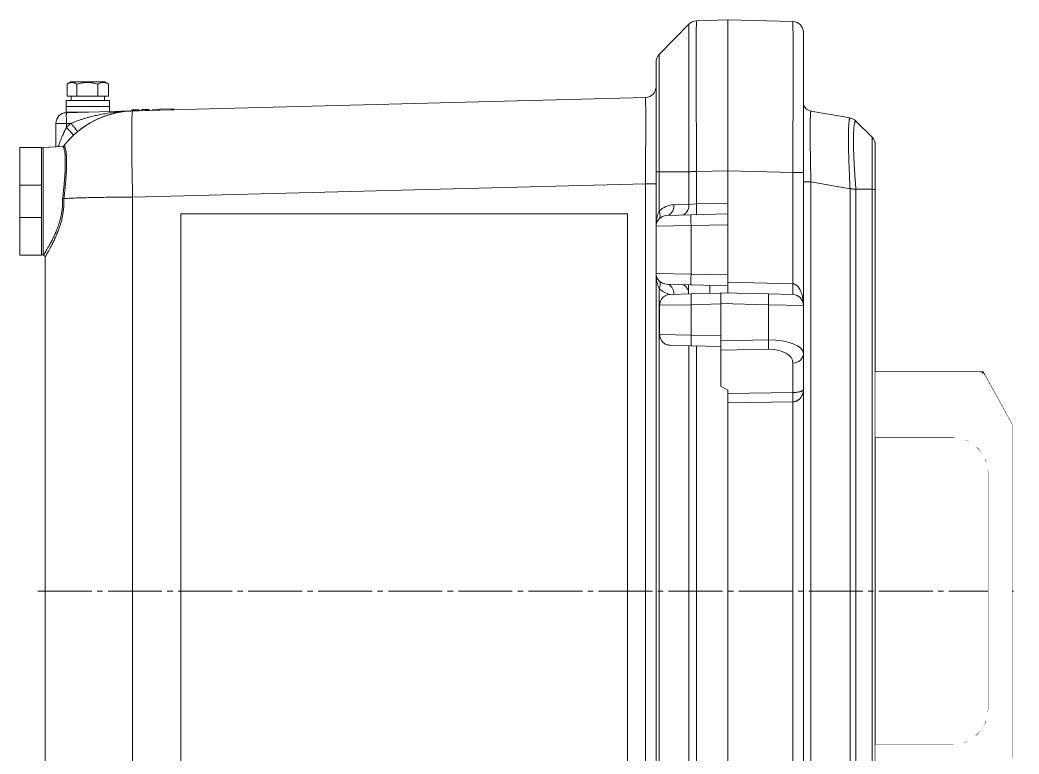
# Model space of a CAD drawing. Header units: millimetres. Extents: x -751 to 714, y -543 to 828.
# Drawn here: x 231.4 to 509.4, y -45.4 to 159 of the extents above; entities that cross this region are included whole.
import ezdxf

# ---------------------------------------------------------------- set-up
doc = ezdxf.new("R2010")
doc.units = ezdxf.units.MM
for name, pattern in [('K5LT_AUXILIARY', [0]), ('K5LT_AXLED', [19.5, 15, -1.5, 1.5, -1.5]), ('K5LT_THIN', [0])]:
    doc.linetypes.add(name, pattern=pattern)

# ---------------------------------------------------------------- blocks, each defined once
blk = doc.blocks.new('U1')
at = {"color": 232, "linetype": 'K5LT_AUXILIARY', "lineweight": 18, "true_color": 0xc52b79}
for p, q in [((276.09, 105.01), (276.09, -105.01)), ((276.09, 105.01), (400.45, 105.01)), ((400.45, 105.01), (400.45, -105.01)), ((276.09, -105.01), (400.45, -105.01))]:
    blk.add_line(p, q, dxfattribs=at)
blk = doc.blocks.new('U0')
at = {"color": 7, "linetype": 'K5LT_THIN', "lineweight": 18}
for p, q in [((419.58, 158.77), (428.37, 159)), ((428.37, 159), (446.45, 158.53)), ((428.37, 117.01), (428.37, 159)), ((428.37, 117.01), (428.37, 159)), ((417.51, 157.86), (409.22, 149.35)), ((449.37, 155.53), (449.37, 116.54)), ((408.37, 116.7), (408.37, 147.26)), ((408.37, 147.26), (408.37, 140)), ((408.37, 140.68), (408.37, 147.26)), ((244.47, 137.74), (244.47, 141.15)), ((244.56, 141.2), (245.5, 141.74)), ((255, 141.74), (245.5, 141.74)), ((247.23, 137.74), (247.23, 141.15)), ((253, 137.74), (253, 141.15)), ((255.94, 141.2), (255, 141.74)), ((256.02, 137.74), (256.02, 141.15)), ((408.37, 140), (408.37, 140.68)), ((408.37, 140.68), (408.37, 140)), ((408.37, 140), (408.37, 140.68)), ((408.37, 140.68), (408.37, 140)), ((408.37, 140), (408.37, 140.68)), ((256.25, 136.54), (244.25, 136.54)), ((244.25, 136.54), (244.25, 134.94)), ((244.47, 137.74), (247.23, 137.74)), ((245.6, 137.74), (245.6, 136.54)), ((247.23, 137.74), (253, 137.74)), ((253, 137.74), (256.02, 137.74)), ((254.9, 137.74), (254.9, 136.54)), ((256.25, 136.54), (256.25, 134.94)), ((405.45, 137.4), (262.71, 133.67)), ((256.25, 134.94), (244.25, 134.94)), ((256.25, 134.94), (244.25, 134.94)), ((244.25, 134.94), (244.25, 133.34)), ((262.71, 133.67), (244.29, 133.18)), ((256.25, 134.94), (256.25, 133.5)), ((262.2, 133.65), (262.22, 133.65)), ((262.31, 133.65), (262.31, 133.65)), ((262.31, 133.65), (262.31, 133.65)), ((264.5, 134.01), (262.5, 133.96)), ((262.51, 133.66), (262.5, 133.96)), ((264.51, 133.71), (262.51, 133.66)), ((264.51, 133.71), (264.5, 134.01)), ((267.3, 134.09), (265.3, 134.03)), ((265.31, 133.74), (265.3, 134.03)), ((267.31, 133.79), (265.31, 133.74)), ((267.31, 133.79), (267.3, 134.09)), ((270.3, 134.17), (268.3, 134.11)), ((268.31, 133.81), (268.3, 134.11)), ((270.31, 133.87), (268.31, 133.81)), ((274.19, 134.27), (270.3, 134.17)), ((270.31, 133.87), (270.3, 134.17)), ((274.2, 133.97), (270.31, 133.87)), ((274.2, 133.97), (274.19, 134.27)), ((451.43, 133.64), (462.36, 131.71)), ((250.25, 133.34), (244.25, 133.34)), ((247.25, 133.34), (247.25, 133.26)), ((247.79, 133.34), (247.79, 133.28)), ((462.36, 131.71), (462.36, 131.71)), ((462.36, 131.71), (462.36, 131.71)), ((463.97, 130.87), (468.49, 126.35)), ((244.29, 130.19), (241.37, 130.19)), ((241.37, 123.71), (241.37, 130.19)), ((245.56, 130.22), (244.29, 130.19)), ((244.29, 129.1), (244.29, 130.19)), ((468.49, 126.35), (468.49, 126.35)), ((237.37, 123.5), (231.37, 123.5)), ((231.37, 113), (231.37, 123.5)), ((237.37, 113), (237.37, 123.5)), ((243.25, 123.81), (237.84, 123.52)), ((237.84, 93.48), (237.84, 123.52)), ((243.23, 123.79), (243.25, 123.81)), ((469.37, 124.23), (469.37, 111.74)), ((419.58, 116.78), (428.37, 117.01)), ((419.58, 116.78), (419.58, 107.77)), ((428.37, 117.01), (446.45, 116.54)), ((428.37, 108), (428.37, 117.01)), ((428.37, 117.01), (428.37, 108)), ((408.37, 116.7), (408.37, 101.55)), ((409.22, 116.75), (417.51, 116.75)), ((409.22, 116.75), (409.22, 105.74)), ((409.22, 116.75), (409.22, 116.75)), ((417.51, 116.75), (417.51, 107.66)), ((446.45, 116.54), (446.45, 85.53)), ((449.37, 116.54), (446.45, 116.54)), ((449.37, 116.54), (449.37, 79.53)), ((237.37, 113), (231.37, 113)), ((231.37, 113), (231.37, 104)), ((237.37, 104), (237.37, 113)), ((405.45, 113.41), (262.71, 109.68)), ((408.37, 113.41), (405.45, 113.41)), ((405.45, 113.41), (405.45, -113.41)), ((449.37, 113.94), (451.43, 113.94)), ((451.43, 113.94), (462.36, 112.01)), ((451.43, 113.94), (451.43, -113.94)), ((462.36, 112.01), (462.36, 112.01)), ((462.36, 112.01), (462.36, -112.01)), ((468.49, 111.85), (463.97, 111.85)), ((463.97, 111.85), (463.97, -111.85)), ((463.97, 111.85), (463.97, 111.85)), ((468.49, 111.85), (468.49, -111.85)), ((468.49, 111.85), (468.49, 111.85)), ((469.37, 111.74), (469.37, -111.77)), ((243.6, 109.29), (243.6, 109.29)), ((262.71, -109.68), (262.71, 109.68)), ((417.51, 107.66), (413.36, 107.55)), ((419.58, 107.77), (417.51, 107.66)), ((419.58, 107.77), (428.37, 108)), ((428.37, 105), (428.37, 108)), ((237.37, 104), (231.37, 104)), ((231.37, 93.5), (231.37, 104)), ((237.37, 93.5), (237.37, 104)), ((418.11, 104.73), (411.29, 104.55)), ((418.11, 104.73), (428.37, 105)), ((428.37, 102), (428.37, 105)), ((408.37, 102.32), (408.37, 101.55)), ((418.11, 101.73), (408.37, 101.55)), ((408.37, 101.59), (408.37, 101.56)), ((408.37, 101.56), (408.37, 101.56)), ((408.37, 101.55), (408.37, 88.45)), ((408.37, 101.55), (408.37, 96)), ((408.37, 96.68), (408.37, 101.55)), ((408.37, 101.55), (408.37, 96.68)), ((418.11, 101.73), (428.37, 102)), ((418.11, 101.73), (418.11, 88.27)), ((428.37, 88), (428.37, 102)), ((408.37, 96), (408.37, 96.68)), ((237.37, 93.5), (231.37, 93.5)), ((237.89, 93.47), (237.84, 93.48)), ((237.89, 93.47), (237.89, 93.47)), ((238.37, -92.97), (238.37, 92.97)), ((238.37, 92.97), (238.37, 92.97)), ((238.37, 92.97), (238.37, 92.97)), ((418.11, 88.27), (408.37, 88.45)), ((408.37, 88.45), (408.37, 50.66)), ((408.37, 88.42), (408.37, 88.43)), ((418.11, 88.27), (428.37, 88)), ((428.37, 85), (428.37, 88)), ((409.22, 84.26), (409.22, -84.26)), ((418.11, 85.27), (411.29, 85.45)), ((417.37, 85.29), (417.37, 82.71)), ((418.11, 85.27), (428.37, 85)), ((423.37, 85.13), (423.37, 82.87)), ((428.37, 86), (446.45, 85.53)), ((428.37, 83), (428.37, 85)), ((428.37, 83), (428.37, 85)), ((418.13, 82.73), (412.29, 82.58)), ((418.13, 82.73), (426.37, 82.95)), ((426.37, 83.05), (439.63, 82.71)), ((426.37, 80.05), (426.37, 83.05)), ((439.63, 82.71), (446.45, 82.53)), ((418.13, 79.73), (409.37, 79.58)), ((409.37, 71.42), (409.37, 79.58)), ((418.13, 79.73), (426.37, 79.95)), ((418.13, 79.73), (418.13, 71.27)), ((426.37, 80.05), (426.37, 69.7)), ((426.37, 80.05), (439.63, 79.71)), ((439.63, 79.71), (439.63, 69.9)), ((439.63, 79.71), (449.37, 79.53)), ((449.37, 79.55), (449.37, 79.55)), ((449.37, 79.53), (449.37, 66.07)), ((418.13, 71.27), (409.37, 71.42)), ((418.13, 71.27), (426.37, 71.05)), ((426.37, 69.7), (439.63, 69.9)), ((426.37, 67.1), (426.37, 69.7)), ((418.13, 68.27), (412.29, 68.42)), ((417.51, 68.28), (417.51, -68.28)), ((418.13, 68.27), (426.37, 68.05)), ((419.58, 68.23), (419.58, -68.23)), ((426.37, 67.1), (439.63, 67.3)), ((426.37, 67.1), (426.37, 57)), ((449.37, 66.07), (449.37, 56.15)), ((446.45, 63.47), (446.45, 55.28)), ((499.37, 61), (469.37, 61)), ((469.37, 59), (469.37, 61)), ((469.37, 59), (469.37, 44.79)), ((498.19, 59), (469.37, 59)), ((499.37, 61), (498.19, 59)), ((505.37, 45.97), (498.19, 59)), ((507.37, 46.48), (499.37, 61)), ((426.37, 57), (428.32, 55.93)), ((428.37, 55.94), (428.32, 55.93)), ((428.37, 55.94), (428.37, 55.01)), ((449.37, 56.15), (449.37, -56.15)), ((449.37, 56.15), (449.37, 56.15)), ((408.37, 54), (408.37, 52.32)), ((408.37, 53.32), (408.37, 50.66)), ((428.37, 55.01), (446.45, 55.28)), ((428.37, 52.41), (428.37, 55.01)), ((408.37, 52.32), (408.37, 50.66)), ((408.37, 49.34), (408.37, 50.66)), ((408.37, 49.34), (408.37, 50.66)), ((428.37, 52.41), (446.45, 52.69)), ((428.37, 52.41), (428.37, -52.41)), ((428.37, -52.41), (428.37, 52.41)), ((446.45, 52.69), (446.45, -52.69)), ((408.37, 49.34), (408.37, 0.66)), ((408.37, 49.34), (408.37, 47.68)), ((408.37, 49.34), (408.37, 46.68)), ((408.37, 47.68), (408.37, 46)), ((408.37, 46.68), (408.37, 46.73)), ((408.37, 46.68), (408.37, 46.69)), ((469.37, 42.79), (469.37, 44.79)), ((469.37, 44.79), (490.86, 44.79)), ((490.86, 42.79), (490.86, 44.79)), ((507.37, 46.48), (505.37, 45.97)), ((505.37, -45.97), (505.37, 45.97)), ((507.37, -46.48), (507.37, 46.48)), ((469.37, 42.79), (490.86, 42.79)), ((500.86, 32.79), (502.86, 32.79)), ((500.86, 32.79), (500.86, -32.79)), ((502.86, 32.79), (502.86, -32.79)), ((408.37, 4), (408.37, 2.32)), ((408.37, 3.32), (408.37, 0.66)), ((408.37, 2.32), (408.37, 0.66)), ((408.37, -0.66), (408.37, 0.66)), ((408.37, -0.66), (408.37, 0.66)), ((408.37, -0.66), (408.37, -49.34)), ((408.37, -0.66), (408.37, -3.32)), ((408.37, -0.66), (408.37, -2.32)), ((408.37, -2.32), (408.37, -4)), ((408.37, -3.32), (408.37, -3.31)), ((408.37, -3.32), (408.37, -3.31)), ((500.86, -32.79), (502.86, -32.79)), ((469.37, -44.79), (469.37, -42.79)), ((490.86, -42.79), (469.37, -42.79)), ((490.86, -42.79), (490.86, -44.79)), ((469.37, -44.79), (469.37, -59)), ((490.86, -44.79), (469.37, -44.79))]:
    blk.add_line(p, q, dxfattribs=at)
at = {"color": 30, "linetype": 'K5LT_AXLED', "lineweight": 18, "true_color": 0xff8000}
blk.add_line((236.37, 0), (509.37, 0), dxfattribs=at)
at = {"color": 7, "linetype": 'K5LT_THIN', "lineweight": 18}
for centre, radius, start, end in [((419.66, 155.77), 3, 91.5, 135.75), ((446.37, 155.53), 3, 0, 88.5), ((419.66, 155.77), 3, 135.7226, 135.75), ((411.37, 147.26), 3, 135.75, 180), ((411.37, 147.26), 3, 178.7234, 180), ((246.88, 137.17), 4.66, 120.0079, 121.1812), ((253.61, 137.17), 4.66, 58.8188, 59.9921), ((405.37, 140.4), 3, 271.5, 0), ((405.37, 140.4), 3, 271.5005, 359.9995), ((263.37, 108.68), 25, 91.5, 142.2484), ((263.37, 108.68), 25, 92.6672, 113.8804), ((263.37, 108.68), 25, 92.4148, 92.6259), ((451.87, 136.1), 2.5, 180, 260), ((244.37, 130.19), 3, 91.5, 180), ((461.84, 128.75), 3, 45, 80), ((263.45, 108.68), 28, 129.6996, 133.1712), ((263.37, 108.68), 25, 133.1712, 142.2491), ((466.37, 124.23), 3, 0, 45), ((237.87, 123.03), 0.5, 93, 180), ((237.87, 123.03), 0.5, 93, 180), ((243.22, 124.31), 0.5, 272.9999, 322.192), ((263.37, 108.68), 25, 142.2484, 142.2501), ((263.37, 108.68), 25, 142.1922, 142.194), ((413.52, 101.55), 6, 91.5, 135.75), ((411.37, 101.55), 3, 91.5, 180), ((237.87, 93.97), 0.5, 180, 267), ((237.87, 93.97), 0.5, 180, 267), ((237.87, 92.97), 0.5, 0, 87), ((237.87, 92.97), 0.5, 0.003, 87), ((411.37, 88.45), 3, 180, 268.5), ((413.52, 88.45), 6, 224.25, 257.9575), ((446.37, 79.53), 3, 0, 88.5), ((490.86, 32.79), 12, 0, 90), ((490.86, 32.79), 10, 0, 90), ((490.86, -32.79), 10, 270, 0), ((490.86, -32.79), 12, 270, 0)]:
    blk.add_arc(centre, radius, start, end, dxfattribs=at)
for centre, major_axis, ratio, start_param, end_param in [((446.37, 116.51), (-0.08, -42.01), 0.001868, 1.571436, 3.141547), ((405.37, 113.39), (-0.08, -24.01), 0.003268, 1.571578, 3.141677), ((263.34, 109.68), (0.63, -23.99), 0.026168, 3.141593, 4.711704), ((451.87, 113.25), (0.44, -20.39), 0.020576, 3.137509, 4.678147), ((244.37, 130.19), (0.08, -3), 0.026168, 3.141593, 4.711704), ((407.07, 105.74), (-2.15, 2.09), 0.582324, 3.141591, 4.173608), ((411.21, 107.55), (-0.08, 3), 0.716182, 3.141593, 4.693637), ((415.36, 107.66), (0.08, -3), 0.716182, 0, 1.552045), ((419.5, 107.77), (0.08, -3), 0.026168, 0, 1.570111), ((418.18, 101.73), (-0.08, 3), 0.026168, 0, 1.570111), ((237.87, 92.97), (0.5, 0), 0.999936, 0, 1.518436), ((237.87, 92.97), (0.5, 0), 0.999936, 0, 1.518436), ((418.18, 88.27), (-0.08, -3), 0.026168, 4.713074, 6.283185), ((411.21, 82.45), (0.08, 3), 0.716182, 4.784136, 6.283185), ((415.36, 82.34), (0.08, 3), 0.716182, 5.119412, 6.283185), ((446.52, 85.53), (-0.08, -3), 0.026168, 4.713074, 6.283185), ((418.21, 79.73), (-0.08, 3), 0.026168, 0, 1.570111), ((439.55, 79.71), (0.08, 3), 0.026168, 4.713074, 6.283185), ((418.21, 71.27), (-0.08, -3), 0.026168, 4.713074, 6.283185), ((439.37, 65.86), (10, 0.25), 0.403929, 6.272968, 7.817585), ((439.55, 69.9), (-0.05, 3), 0.026174, 3.665191, 4.711993), ((439.45, 63.26), (7, 0.32), 0.57656, 6.257059, 7.801675), ((446.37, 66.07), (3, 0), 0.866025, 4.738569, 6.283185)]:
    blk.add_ellipse(centre, major_axis=major_axis, ratio=ratio, start_param=start_param, end_param=end_param, dxfattribs=at)
for points, knots in [([(419.58, 116.78), (419.58, 118.72), (419.58, 122.33), (419.58, 127.33), (419.57, 131.81), (419.57, 136), (419.57, 140.01), (419.57, 143.77), (419.57, 147.18), (419.57, 150.22), (419.57, 152.85), (419.57, 155.03), (419.57, 156.73), (419.58, 157.92), (419.58, 158.62), (419.58, 158.77), (419.58, 158.77)], [0, 0, 0, 0, 1.492255, 2.79176, 3.941914, 5.121272, 6.333413, 7.533977, 8.737597, 9.940215, 11.143186, 12.344486, 13.553115, 14.729073, 15.880875, 17, 17, 17, 17]), ([(417.51, 116.75), (417.51, 118.55), (417.51, 122), (417.52, 126.84), (417.52, 131.29), (417.52, 135.44), (417.52, 139.41), (417.52, 143.08), (417.52, 146.43), (417.52, 149.42), (417.52, 151.97), (417.52, 154.04), (417.52, 155.58), (417.52, 156.65), (417.52, 157.35), (417.51, 157.77), (417.51, 157.86), (417.51, 157.86)], [0, 0, 0, 0, 1.502919, 2.882696, 4.115378, 5.401037, 6.668979, 7.944353, 9.217883, 10.490056, 11.763531, 12.99809, 14.157718, 15.183827, 16.113866, 17.034345, 18, 18, 18, 18]), ([(409.22, 116.75), (409.22, 116.89), (409.22, 117.14), (409.21, 117.5), (409.21, 117.87), (409.21, 118.29), (409.21, 118.81), (409.21, 119.39), (409.21, 119.94), (409.21, 120.42), (409.21, 120.87), (409.21, 121.37), (409.21, 121.96), (409.21, 122.8), (409.21, 124.07), (409.21, 125.95), (409.21, 128.35), (409.21, 131.15), (409.21, 134.1), (409.21, 137), (409.21, 139.71), (409.21, 142.14), (409.21, 144.26), (409.21, 146), (409.21, 147.28), (409.21, 148.11), (409.21, 148.63), (409.21, 148.94), (409.21, 149.11), (409.22, 149.2), (409.22, 149.24), (409.22, 149.26), (409.22, 149.28), (409.22, 149.3), (409.22, 149.31), (409.22, 149.33), (409.22, 149.33), (409.22, 149.34), (409.22, 149.35), (409.22, 149.35)], [0, 0, 0, 0, 0.31633, 0.601263, 0.884373, 1.207491, 1.631609, 2.126607, 2.566665, 2.922186, 3.225546, 3.624407, 4.088474, 4.645583, 5.636433, 7.12197, 9.193807, 11.586536, 14.274855, 17.104004, 19.939397, 22.764692, 25.614774, 28.465743, 31.078635, 33.218545, 34.825071, 36.175946, 37.151056, 37.799057, 38.092172, 38.338286, 38.568668, 38.783318, 39.019677, 39.277743, 39.557517, 39.798269, 40, 40, 40, 40]), ([(247.23, 141.15), (247.04, 141.26), (246.79, 141.39), (246.48, 141.5), (246.29, 141.55), (246.11, 141.58), (245.91, 141.6), (245.71, 141.59), (245.5, 141.57), (245.24, 141.51), (244.92, 141.39), (244.68, 141.27), (244.56, 141.2)], [0, 0, 0, 0, 2.778174, 3.726036, 4.53484, 5.54581, 6.388221, 7.336865, 8.416621, 9.466171, 11.124023, 13, 13, 13, 13]), ([(253, 141.15), (252.75, 141.22), (252.36, 141.32), (251.8, 141.44), (251.36, 141.51), (250.94, 141.56), (250.57, 141.59), (250.21, 141.6), (249.88, 141.59), (249.51, 141.58), (249.04, 141.54), (248.26, 141.42), (247.64, 141.27), (247.23, 141.15)], [0, 0, 0, 0, 1.896477, 2.871604, 4.103535, 5.062016, 5.927217, 6.778532, 7.580294, 8.339144, 9.455768, 10.905857, 14, 14, 14, 14]), ([(256.02, 141.15), (255.82, 141.26), (255.53, 141.4), (255.16, 141.51), (254.94, 141.56), (254.75, 141.59), (254.56, 141.6), (254.36, 141.59), (254.14, 141.57), (253.87, 141.52), (253.49, 141.4), (253.19, 141.26), (253, 141.15)], [0, 0, 0, 0, 2.66649, 3.810425, 4.700444, 5.503844, 6.294351, 7.038845, 8.091005, 9.12096, 10.454936, 13, 13, 13, 13]), ([(245.56, 130.22), (245.81, 130.32), (246.28, 130.52), (246.97, 130.78), (247.64, 131.03), (248.36, 131.28), (249.2, 131.55), (250.22, 131.84), (251.37, 132.15), (252.7, 132.47), (254.2, 132.78), (255.9, 133.07), (257.84, 133.34), (259.78, 133.52), (261.43, 133.62), (262.36, 133.66), (262.71, 133.67)], [0, 0, 0, 0, 0.792036, 1.495229, 2.159306, 2.850857, 3.720899, 4.720847, 5.896983, 7.167319, 8.678619, 10.311773, 12.183163, 14.325188, 15.962989, 17, 17, 17, 17]), ([(248.09, 128.47), (248.77, 128.99), (249.48, 129.48), (250.91, 130.37), (251.65, 130.77), (252.49, 131.19), (252.6, 131.24), (252.89, 131.37), (253.06, 131.46), (253.7, 131.73), (254.16, 131.93), (255.38, 132.38), (256.14, 132.62), (257.66, 133.03), (258.43, 133.2), (259.2, 133.33)], [0, 0, 0, 0, 9.8, 9.8, 19.6, 19.6, 21.007691, 21.007691, 23.384906, 23.384906, 29.4, 29.4, 39.2, 39.2, 49, 49, 49, 49]), ([(253.25, 131.54), (253.7, 131.73), (254.16, 131.93), (255.38, 132.38), (256.14, 132.62), (257.66, 133.03), (258.43, 133.2), (259.2, 133.33)], [23.384906, 23.384906, 23.384906, 23.384906, 29.4, 29.4, 39.2, 39.2, 49, 49, 49, 49]), ([(462.36, 131.71), (462.32, 131.72), (462.27, 131.68), (462.2, 131.51), (462.15, 131.28), (462.1, 131), (462.06, 130.68), (462.03, 130.27), (461.99, 129.77), (461.96, 129.15), (461.93, 128.41), (461.91, 127.53), (461.9, 126.51), (461.9, 125.38), (461.91, 124.16), (461.93, 122.9), (461.97, 121.59), (462.01, 120.27), (462.05, 118.96), (462.1, 117.7), (462.15, 116.49), (462.2, 115.29), (462.25, 114.12), (462.3, 113.01), (462.34, 112.33), (462.36, 112.01)], [0, 0, 0, 0, 1.420612, 2.682344, 3.762576, 4.680948, 5.596341, 6.564499, 7.608159, 8.732811, 9.905327, 11.148701, 12.460795, 13.813992, 15.125861, 16.412625, 17.674119, 18.927404, 20.092673, 21.209993, 22.232551, 23.220578, 24.278516, 25.20499, 26, 26, 26, 26]), ([(463.97, 130.87), (463.93, 130.88), (463.86, 130.86), (463.75, 130.73), (463.67, 130.52), (463.6, 130.27), (463.54, 129.98), (463.49, 129.63), (463.44, 129.22), (463.4, 128.73), (463.36, 128.16), (463.32, 127.47), (463.3, 126.68), (463.29, 125.82), (463.29, 124.96), (463.31, 124.13), (463.32, 123.32), (463.35, 122.49), (463.38, 121.61), (463.41, 120.68), (463.46, 119.68), (463.52, 118.58), (463.59, 117.38), (463.66, 116.16), (463.74, 114.98), (463.82, 113.9), (463.9, 112.88), (463.95, 112.2), (463.97, 111.85)], [0, 0, 0, 0, 1.545131, 2.919206, 4.111167, 5.121013, 6.1199, 7.135866, 8.168911, 9.234743, 10.334614, 11.539723, 12.834262, 14.11796, 15.277218, 16.298934, 17.265146, 18.224939, 19.209692, 20.219407, 21.265414, 22.391705, 23.605779, 24.889622, 26.016785, 27.056924, 27.996603, 29, 29, 29, 29]), ([(244.29, 129.1), (244.19, 128.91), (244, 128.54), (243.72, 127.97), (243.46, 127.42), (243.24, 126.9), (243.04, 126.43), (242.87, 126.01), (242.72, 125.62), (242.57, 125.23), (242.42, 124.8), (242.28, 124.38), (242.16, 124.02), (242.09, 123.83), (242.07, 123.75)], [0, 0, 0, 0, 1.60847, 3.227357, 4.787498, 6.249601, 7.534916, 8.679711, 9.723279, 10.81025, 11.959838, 13.299257, 14.308084, 15, 15, 15, 15]), ([(246.26, 126.91), (246.26, 126.91), (246.25, 126.93), (246.2, 127), (246.11, 127.1), (246, 127.23), (245.87, 127.38), (245.7, 127.56), (245.45, 127.84), (245.17, 128.14), (244.89, 128.45), (244.72, 128.63), (244.58, 128.78), (244.47, 128.9), (244.38, 129), (244.32, 129.07), (244.29, 129.1)], [0, 0, 0, 0, 1.675761, 3.137707, 4.467373, 5.820016, 7.195636, 8.536433, 9.888715, 12.608951, 13.798847, 14.750623, 15.479241, 16.039738, 16.538023, 17, 17, 17, 17]), ([(247.4, 127.91), (247.4, 127.91), (247.39, 127.93), (247.34, 128.01), (247.26, 128.11), (247.16, 128.24), (247.03, 128.41), (246.88, 128.6), (246.71, 128.82), (246.51, 129.06), (246.31, 129.31), (246.09, 129.58), (245.87, 129.84), (245.69, 130.06), (245.6, 130.18), (245.56, 130.22)], [0, 0, 0, 0, 1.576217, 2.951239, 4.201377, 5.473525, 6.767683, 8.033566, 9.307346, 10.586035, 11.846615, 13.076641, 14.461029, 15.425291, 16, 16, 16, 16]), ([(468.49, 126.35), (468.49, 126.34), (468.49, 126.3), (468.49, 126.23), (468.49, 126.15), (468.49, 126.06), (468.49, 125.97), (468.49, 125.86), (468.49, 125.73), (468.49, 125.59), (468.49, 125.42), (468.49, 125.24), (468.49, 125.02), (468.49, 124.77), (468.49, 124.49), (468.49, 124.21), (468.49, 123.9), (468.49, 123.52), (468.49, 123.06), (468.49, 122.57), (468.49, 122.07), (468.49, 121.55), (468.49, 121), (468.49, 120.44), (468.49, 119.9), (468.49, 119.43), (468.49, 119), (468.49, 118.56), (468.49, 118.06), (468.49, 117.49), (468.49, 116.94), (468.49, 116.42), (468.49, 115.96), (468.49, 115.51), (468.49, 115.12), (468.49, 114.76), (468.49, 114.45), (468.49, 114.15), (468.49, 113.89), (468.49, 113.67), (468.49, 113.49), (468.49, 113.34), (468.49, 113.18), (468.49, 112.99), (468.49, 112.76), (468.49, 112.57), (468.49, 112.41), (468.49, 112.31), (468.49, 112.23), (468.49, 112.16), (468.49, 112.08), (468.48, 112), (468.48, 111.93), (468.48, 111.87), (468.49, 111.85)], [0, 0, 0, 0, 1.55534, 2.950682, 4.196003, 5.275466, 6.349071, 7.407826, 8.555097, 9.768984, 11.012222, 12.197283, 13.498953, 15.105029, 16.619857, 17.949545, 19.243406, 20.984554, 22.970206, 24.846091, 26.597287, 28.431503, 30.262464, 32.118818, 33.741813, 35.176093, 36.351643, 37.463297, 38.990735, 40.532941, 42.14462, 43.408761, 44.655946, 45.817963, 46.828022, 47.725381, 48.499075, 49.246077, 49.924554, 50.490795, 50.914573, 51.24841, 51.560492, 52.083891, 52.660371, 53.237721, 53.583458, 53.828917, 54.02631, 54.207492, 54.414591, 54.647606, 54.851381, 55, 55, 55, 55]), ([(243.23, 123.79), (243.26, 123.79), (243.31, 123.8), (243.38, 123.82), (243.44, 123.84), (243.52, 123.89), (243.57, 123.94), (243.6, 123.98)], [0, 0, 0, 0, 1.903475, 2.837103, 4.041736, 5.410588, 8, 8, 8, 8]), ([(243.23, 109.29), (243.31, 109.96), (243.44, 111.2), (243.62, 112.93), (243.76, 114.46), (243.86, 115.89), (243.94, 117.24), (243.98, 118.49), (243.99, 119.62), (243.97, 120.64), (243.91, 121.53), (243.82, 122.3), (243.7, 122.92), (243.56, 123.38), (243.4, 123.67), (243.29, 123.76), (243.23, 123.79)], [0, 0, 0, 0, 1.519396, 2.841342, 4.018676, 5.210526, 6.423222, 7.597316, 8.774603, 9.94352, 11.121488, 12.308323, 13.512738, 14.720577, 15.884156, 17, 17, 17, 17]), ([(243.6, 109.29), (243.66, 109.85), (243.78, 110.93), (243.93, 112.46), (244.06, 113.91), (244.17, 115.3), (244.26, 116.67), (244.32, 117.95), (244.34, 119.13), (244.34, 120.21), (244.3, 121.18), (244.23, 122.03), (244.12, 122.77), (243.99, 123.35), (243.84, 123.73), (243.71, 123.91), (243.63, 123.97), (243.6, 123.98)], [0, 0, 0, 0, 1.336638, 2.583279, 3.705415, 4.945564, 6.156359, 7.402242, 8.602502, 9.826304, 11.054495, 12.324661, 13.57723, 14.976878, 16.263926, 17.33012, 18, 18, 18, 18]), ([(419.58, 116.78), (419.43, 116.78), (419.14, 116.78), (418.74, 116.77), (418.37, 116.77), (418.03, 116.76), (417.75, 116.76), (417.58, 116.75), (417.51, 116.75)], [0, 0, 0, 0, 1.81259, 3.389046, 4.810171, 6.409224, 7.832768, 9, 9, 9, 9]), ([(408.37, 116.7), (408.37, 116.7), (408.39, 116.71), (408.48, 116.73), (408.62, 116.74), (408.79, 116.74), (409, 116.75), (409.15, 116.75), (409.22, 116.75)], [0, 0, 0, 0, 1.816303, 3.395448, 4.815876, 6.413183, 7.834038, 9, 9, 9, 9]), ([(462.36, 112.01), (462.52, 112), (462.81, 111.97), (463.2, 111.93), (463.53, 111.9), (463.78, 111.87), (463.91, 111.85), (463.97, 111.85)], [0, 0, 0, 0, 2.056386, 3.870857, 5.623267, 7.007818, 8, 8, 8, 8]), ([(469.37, 111.74), (469.37, 111.75), (469.34, 111.77), (469.25, 111.79), (469.11, 111.81), (468.93, 111.82), (468.72, 111.84), (468.56, 111.84), (468.49, 111.85)], [0, 0, 0, 0, 1.787661, 3.341895, 4.742505, 6.328296, 7.774062, 9, 9, 9, 9]), ([(237.89, 93.47), (237.89, 93.48), (237.93, 93.54), (238.06, 93.77), (238.26, 94.09), (238.52, 94.52), (238.86, 95.09), (239.27, 95.8), (239.76, 96.67), (240.31, 97.71), (240.88, 98.88), (241.44, 100.15), (241.95, 101.45), (242.38, 102.74), (242.71, 103.99), (242.96, 105.18), (243.13, 106.31), (243.22, 107.35), (243.25, 108.34), (243.24, 108.97), (243.23, 109.29)], [0, 0, 0, 0, 1.331792, 2.49642, 3.557012, 4.678706, 5.882924, 7.13845, 8.482248, 9.870174, 11.339112, 12.744923, 14.113241, 15.345806, 16.495538, 17.559525, 18.507605, 19.396062, 20.206986, 21, 21, 21, 21]), ([(238.37, 92.97), (238.37, 92.98), (238.41, 93.07), (238.59, 93.38), (238.85, 93.83), (239.18, 94.4), (239.56, 95.09), (240.02, 95.94), (240.53, 96.95), (241.09, 98.11), (241.65, 99.38), (242.17, 100.72), (242.61, 102.05), (242.97, 103.34), (243.24, 104.56), (243.43, 105.73), (243.55, 106.82), (243.61, 107.78), (243.62, 108.59), (243.61, 109.07), (243.6, 109.29)], [0, 0, 0, 0, 1.5036, 2.908504, 4.214714, 5.431397, 6.677307, 7.993565, 9.380393, 10.811601, 12.244385, 13.62195, 14.918265, 16.07171, 17.127842, 18.118827, 19.023095, 19.834038, 20.464716, 21, 21, 21, 21]), ([(243.23, 109.29), (243.26, 109.29), (243.31, 109.29), (243.41, 109.28), (243.48, 109.28), (243.55, 109.28), (243.58, 109.29), (243.6, 109.29)], [0, 0, 0, 0, 1.903636, 2.837332, 5.410871, 6.648549, 8, 8, 8, 8]), ([(243.6, 109.29), (244.21, 109.32), (245.44, 109.38), (247.39, 109.45), (249.35, 109.51), (251.39, 109.56), (253.58, 109.6), (255.82, 109.63), (258.1, 109.65), (260.39, 109.67), (261.94, 109.67), (262.71, 109.68)], [0, 0, 0, 0, 1.620439, 3.033912, 4.29542, 5.590368, 6.91686, 8.232156, 9.477959, 10.737994, 12, 12, 12, 12]), ([(409.22, 105.74), (409.15, 105.6), (409.03, 105.33), (408.88, 104.93), (408.77, 104.56), (408.67, 104.17), (408.57, 103.75), (408.49, 103.26), (408.42, 102.71), (408.38, 102.14), (408.37, 101.75), (408.37, 101.55)], [0, 0, 0, 0, 1.299835, 2.460335, 3.524543, 4.539314, 5.757074, 7.165707, 8.723139, 10.344879, 12, 12, 12, 12]), ([(409.22, 84.26), (409.15, 84.4), (409.03, 84.67), (408.88, 85.07), (408.77, 85.44), (408.67, 85.82), (408.57, 86.25), (408.49, 86.74), (408.42, 87.28), (408.38, 87.86), (408.37, 88.25), (408.37, 88.45)], [0, 0, 0, 0, 1.298522, 2.457676, 3.52016, 4.532761, 5.74859, 7.155627, 8.711937, 10.336954, 12, 12, 12, 12]), ([(409.22, 84.26), (409.28, 84.39), (409.38, 84.62), (409.48, 84.95), (409.53, 85.24), (409.55, 85.51), (409.52, 85.78), (409.45, 86.01), (409.34, 86.21), (409.26, 86.31), (409.22, 86.35)], [0, 0, 0, 0, 1.658894, 3.105612, 4.396127, 5.717203, 7.088658, 8.578254, 9.888641, 11, 11, 11, 11]), ([(446.45, 85.53), (446.52, 85.52), (446.67, 85.5), (446.88, 85.44), (447.07, 85.36), (447.24, 85.27), (447.39, 85.17), (447.54, 85.05), (447.69, 84.92), (447.85, 84.75), (448, 84.56), (448.16, 84.34), (448.31, 84.1), (448.47, 83.82), (448.62, 83.5), (448.76, 83.15), (448.9, 82.75), (449.03, 82.31), (449.14, 81.81), (449.24, 81.28), (449.31, 80.71), (449.36, 80.12), (449.37, 79.73), (449.37, 79.53)], [0, 0, 0, 0, 0.695162, 1.374482, 2.03796, 2.640389, 3.197612, 3.772728, 4.435063, 5.169974, 5.987191, 6.852462, 7.837574, 8.892153, 10.073142, 11.363076, 12.786552, 14.350219, 16.066004, 17.939438, 19.922261, 21.959976, 24, 24, 24, 24]), ([(412.29, 82.58), (412.13, 82.57), (411.85, 82.55), (411.45, 82.45), (411.1, 82.31), (410.77, 82.13), (410.47, 81.91), (410.2, 81.66), (409.96, 81.38), (409.75, 81.07), (409.59, 80.74), (409.49, 80.44), (409.43, 80.19), (409.39, 79.99), (409.38, 79.82), (409.37, 79.68), (409.37, 79.61), (409.37, 79.58)], [0, 0, 0, 0, 1.790481, 3.351421, 4.752412, 6.183864, 7.657585, 9.088033, 10.518137, 11.957851, 13.431576, 14.711198, 15.709103, 16.416839, 17.12251, 17.65023, 18, 18, 18, 18]), ([(449.37, 79.55), (449.37, 79.56), (449.37, 79.56), (449.37, 79.57), (449.37, 79.57), (449.37, 79.59), (449.37, 79.6), (449.37, 79.63), (449.36, 79.65), (449.36, 79.71), (449.36, 79.75), (449.35, 79.83), (449.35, 79.88), (449.33, 79.97), (449.33, 80.02), (449.31, 80.11), (449.3, 80.16), (449.29, 80.21)], [1.298581, 1.298581, 1.298581, 1.298581, 1.546549, 1.546549, 2.521871, 2.521871, 3.993129, 3.993129, 6.935644, 6.935644, 12.572707, 12.572707, 19.172707, 19.172707, 25.772707, 25.772707, 33, 33, 33, 33]), ([(412.29, 68.42), (412.13, 68.43), (411.85, 68.45), (411.45, 68.55), (411.1, 68.69), (410.77, 68.87), (410.47, 69.09), (410.2, 69.34), (409.96, 69.62), (409.75, 69.93), (409.59, 70.26), (409.49, 70.56), (409.43, 70.81), (409.39, 71.01), (409.38, 71.18), (409.37, 71.32), (409.37, 71.39), (409.37, 71.42)], [0, 0, 0, 0, 1.790481, 3.351421, 4.752412, 6.183864, 7.657585, 9.088033, 10.518137, 11.957851, 13.431576, 14.711198, 15.709103, 16.416839, 17.12251, 17.65023, 18, 18, 18, 18]), ([(446.45, 55.28), (446.55, 55.28), (446.75, 55.29), (447.03, 55.3), (447.29, 55.32), (447.52, 55.35), (447.74, 55.38), (447.95, 55.41), (448.16, 55.45), (448.36, 55.5), (448.54, 55.55), (448.71, 55.61), (448.87, 55.67), (449.02, 55.74), (449.15, 55.82), (449.25, 55.9), (449.32, 55.99), (449.36, 56.07), (449.37, 56.12), (449.37, 56.15)], [0, 0, 0, 0, 1.013709, 2.028271, 2.961432, 3.813193, 4.71308, 5.65482, 6.694689, 7.714817, 8.817852, 9.98474, 11.23014, 12.576605, 14.022769, 15.581049, 17.224634, 18.710813, 20, 20, 20, 20]), ([(446.45, 52.69), (446.55, 52.69), (446.75, 52.71), (447.03, 52.76), (447.29, 52.85), (447.52, 52.95), (447.74, 53.06), (447.95, 53.2), (448.16, 53.36), (448.36, 53.55), (448.54, 53.75), (448.71, 53.98), (448.87, 54.24), (449.02, 54.52), (449.15, 54.83), (449.25, 55.17), (449.32, 55.51), (449.36, 55.84), (449.37, 56.05), (449.37, 56.15)], [0, 0, 0, 0, 1.013727, 2.028356, 2.961614, 3.813499, 4.713092, 5.65463, 6.694145, 7.714408, 8.817442, 9.984448, 11.229821, 12.576256, 14.022173, 15.579859, 17.222941, 18.709466, 20, 20, 20, 20]), ([(446.45, 55.28), (446.44, 55.2), (446.44, 55.04), (446.44, 54.76), (446.43, 54.47), (446.43, 54.15), (446.43, 53.79), (446.44, 53.31), (446.44, 52.93), (446.45, 52.69)], [0, 0, 0, 0, 1.485959, 2.781692, 3.938411, 5.122602, 6.354068, 7.700407, 10, 10, 10, 10]), ([(408.37, 50.66), (408.37, 50.58), (408.37, 50.47), (408.37, 50.28), (408.37, 50.1), (408.37, 49.88), (408.37, 49.66), (408.37, 49.48), (408.37, 49.38), (408.37, 49.34)], [0, 0, 0, 0, 1.986782, 2.53754, 4.199157, 5.888431, 7.722996, 9.123397, 10, 10, 10, 10]), ([(408.37, 0.66), (408.37, 0.58), (408.37, 0.47), (408.37, 0.28), (408.37, 0.1), (408.37, -0.12), (408.37, -0.34), (408.37, -0.52), (408.37, -0.62), (408.37, -0.66)], [0, 0, 0, 0, 1.986782, 2.53754, 4.199157, 5.888431, 7.722996, 9.123397, 10, 10, 10, 10])]:
    blk.add_open_spline(points, degree=3, knots=knots, dxfattribs=at)
blk.add_blockref('U1', (0, 0))
blk.add_wipeout([(500.86, 32.79), (500.86, 0), (500.86, 0), (500.86, -32.79), (500.86, -32.79), (500.07, -36.69), (500.07, -36.69), (497.82, -39.97), (497.82, -39.97), (494.47, -42.12), (494.47, -42.12), (490.86, -42.79), (490.86, -42.79), (469.37, -42.79), (469.37, -42.79), (469.37, -44.79), (469.37, -44.79), (469.37, -59), (469.37, -59), (469.37, -61), (469.37, -61), (499.37, -61), (499.37, -61), (507.37, -46.48), (507.37, -46.48), (507.37, 0), (507.37, 0), (507.37, 46.48), (507.37, 46.48), (499.94, 59.97), (499.94, 59.97), (498.74, 60.92), (498.74, 60.92), (498.19, 61), (498.19, 61), (469.37, 61), (469.37, 61), (469.37, 59), (469.37, 59), (469.37, 44.79), (469.37, 44.79), (469.37, 42.79), (469.37, 42.79), (490.86, 42.79), (490.86, 42.79), (494.76, 42), (494.76, 42), (498.05, 39.75), (498.05, 39.75), (500.19, 36.4), (500.19, 36.4)])

msp = doc.modelspace()

# ---------------------------------------------------------------- block references
msp.add_blockref('U0', (0, 0))

doc.saveas('drawing.dxf')
